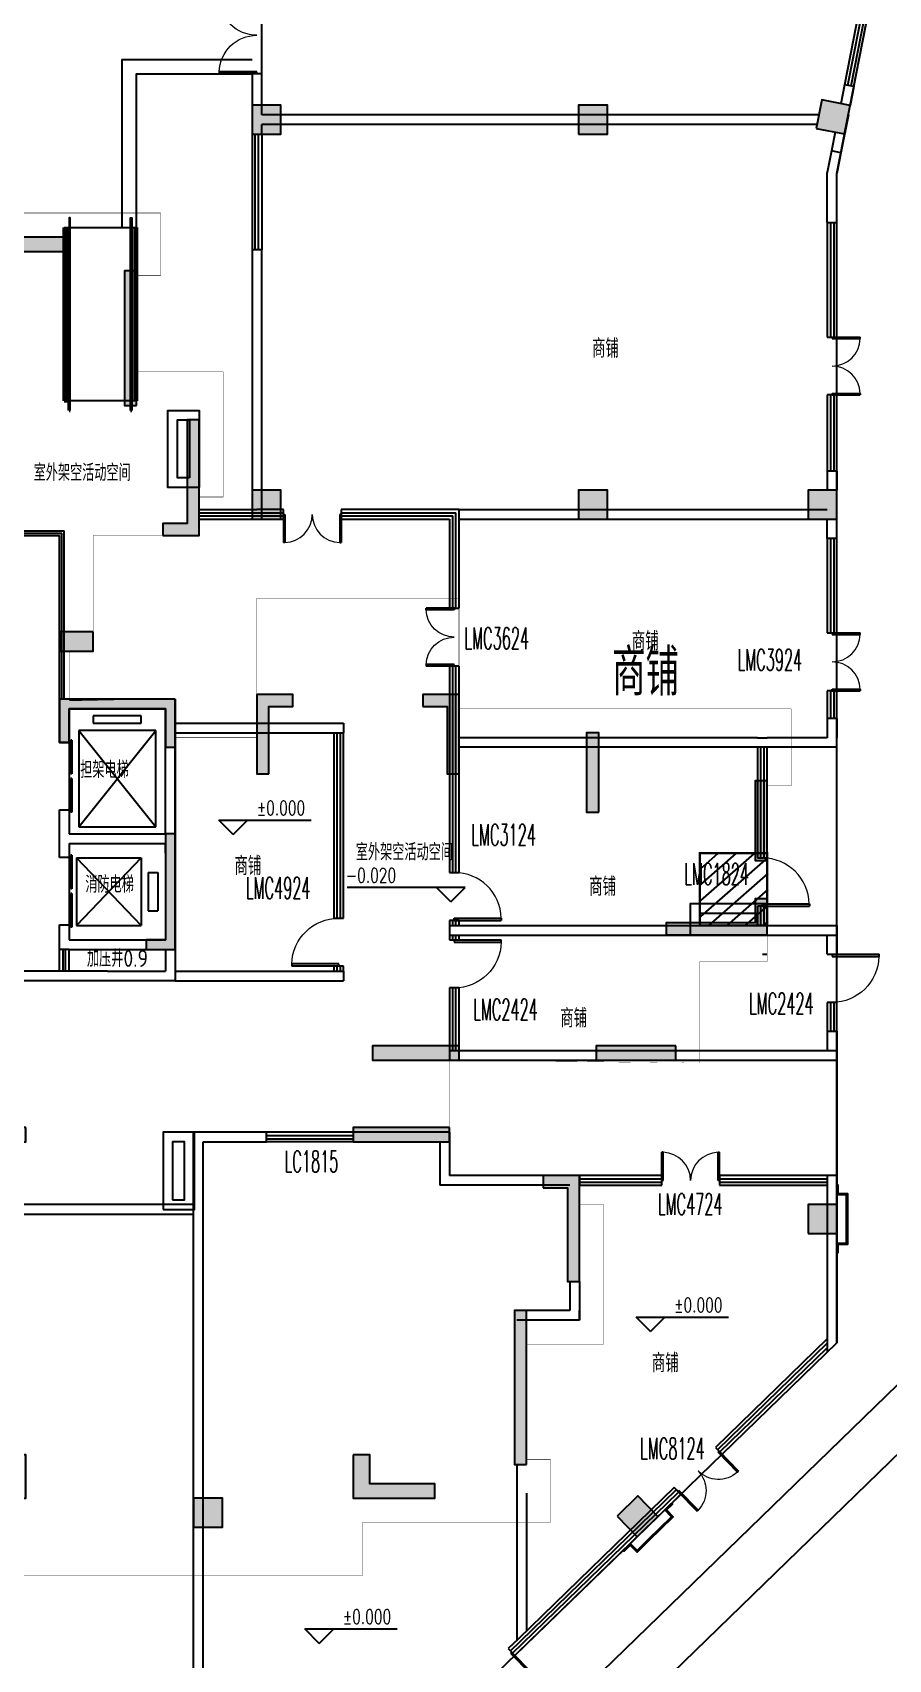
# Model space of a CAD drawing. Header units: millimetres. Extents: x 36720183 to 38160956, y 58934012 to 60388477.
# Drawn here: x 37650622 to 37668401, y 59281816 to 59315618 of the extents above; entities that cross this region are included whole.
import ezdxf

# ---------------------------------------------------------------- set-up
doc = ezdxf.new("R2010")
doc.units = ezdxf.units.MM
doc.header["$LTSCALE"] = 1000
doc.header["$MEASUREMENT"] = 0
doc.linetypes.add('DASH', pattern=[0.35, 0.25, -0.1])
doc.linetypes.add('X-A7-L1-PLAN$0$DOTE', pattern=[2.4200000000000004, 2, -0.2, 0.02, -0.2])
for name, color, linetype in [('@YL', 2, 'Continuous'), ('@铺装', 2, 'Continuous'), ('C_Wall', 6, 'Continuous'), ('COLUMN', 9, 'Continuous'), ('CURTWALL', 4, 'Continuous'), ('DIM_ELEV', 3, 'Continuous'), ('DIM_LEAD', 3, 'Continuous'), ('EVTR', 2, 'Continuous'), ('PUB_HATCH', 8, 'Continuous'), ('PUB_TEXT', 7, 'Continuous'), ('TEXT', 1, 'Continuous'), ('WALL', 4, 'Continuous'), ('WINDOW', 2, 'Continuous'), ('WINDOW_TEXT', 3, 'Continuous'), ('X-A7-L1-PLAN$0$240_STAIR_R', 1, 'Continuous'), ('X-A7-L1-PLAN$0$dote', 1, 'X-A7-L1-PLAN$0$DOTE'), ('沉板', 2, 'Continuous'), ('首层轮廓', 6, 'Continuous')]:
    doc.layers.add(name, color=color, linetype=linetype)
doc.layers.add('X-A7-L1-PLAN$0$230_Floors', color=1, linetype='Continuous', lineweight=50)
doc.layers.add('水管井及降板', color=3, linetype='Continuous', plot=False)
doc.styles.add('_TCH_DIM', font='SIMPLEX', dxfattribs={"bigfont": 'GBCBIG'})
doc.styles.add('_TCH_WINDOW', font='SIMPLEX.shx', dxfattribs={"width": 0.7, "height": 3.5, "bigfont": 'GBCBIG.shx'})
doc.styles.get("Standard").update_dxf_attribs({"font": 'gbenor.shx', "bigfont": 'gbcbig.shx'})

# ---------------------------------------------------------------- blocks, each defined once
blk = doc.blocks.new('_FZH')
blk.add_lwpolyline([(-0.499999999992724, -0.4999999999854481), (0.499999999992724, -0.4999999999854481), (0.499999999992724, 0.5000000000145519), (-0.499999999992724, 0.5000000000145519)], close=True)
at = {"layer": 'PUB_HATCH'}
blk.add_solid([(-0.499999999992724, -0.4999999999854481), (0.499999999992724, -0.4999999999854481), (-0.499999999992724, 0.5000000000145519), (0.499999999992724, 0.5000000000145519)], dxfattribs=at)
blk = doc.blocks.new('$DorLib2D$00000002')
for p, q in [((-0.5, -5.684341886080802e-17), (-0.5000000000000007, 0.4875)), ((-0.4750000000000007, 0.4875), (-0.5000000000000007, 0.4875)), ((-0.475, -2.842170943040401e-17), (-0.4750000000000007, 0.4875)), ((0.475, -2.842170943040401e-17), (0.4750000000000007, 0.4875)), ((0.4750000000000007, 0.4875), (0.5000000000000007, 0.4875)), ((0.5, -5.684341886080802e-17), (0.5000000000000007, 0.4875)), ((-0.5, -5.684341886080802e-17), (-0.475, -2.842170943040401e-17)), ((0.5, -5.684341886080802e-17), (0.475, -2.842170943040401e-17))]:
    blk.add_line(p, q)
at = {"lineweight": 13}
for centre, start, end in [((-0.4875, -4.263256414560601e-17), 0, 88.53071641864632), ((0.4875, -4.263256414560601e-17), 91.4692835813537, 180)]:
    blk.add_arc(centre, 0.4875, start, end, dxfattribs=at)
blk = doc.blocks.new('$DorLib2D$00000001')
for p, q in [((0.45, 0.9750000000000001), (0.5000000000000002, 0.9750000000000001)), ((0.45, 0), (0.45, 0.9750000000000001)), ((0.5, 0), (0.5, 0.9750000000000001)), ((0.5, 0), (0.45, 0))]:
    blk.add_line(p, q)
at = {"lineweight": 13}
blk.add_arc((0.475, 0), 0.975, 91.4692835813538, 180, dxfattribs=at)
blk = doc.blocks.new('$TCHSYS$WIN2D')
for p, q in [((-0.5, 0.5), (0.5, 0.5)), ((0.5, 0.1666666666666666), (-0.5, 0.1666666666666666)), ((0.5, -0.1666666666666667), (-0.5, -0.1666666666666667)), ((-0.4999999999999999, -0.5), (0.5, -0.5))]:
    blk.add_line(p, q)
blk = doc.blocks.new('$DORLIB2D$00000127')
at = {"color": 0, "linetype": 'Continuous'}
for p, q in [((-0.03333333333284827, 0.79489831543669), (-0.5333333333328483, 0.79489831543669)), ((-0.5333333333328483, 0.79489831543669), (-0.5333333333328483, 0.6904056441872441)), ((-0.03333333333284827, 0.79489831543669), (-0.03333333333284827, 0.6904056441872441)), ((0.03333333333284827, 0.79489831543669), (0.03333333333284827, 0.6904056441872441)), ((0.5333333333328483, 0.79489831543669), (0.03333333333284827, 0.79489831543669)), ((0.5333333333328483, 0.79489831543669), (0.5333333333328483, 0.6904056441872441)), ((-0.03333333333284827, 0.6904056441872441), (-0.5333333333328483, 0.6904056441872441)), ((0.5, 0.4999999999999787), (-0.5, 0.4999999999999787)), ((0.5333333333328483, 0.6904056441872441), (0.03333333333284827, 0.6904056441872441))]:
    blk.add_line(p, q, dxfattribs=at)
blk = doc.blocks.new('A$C0C3F4AE4')
at = {"layer": 'C_Wall'}
for points in [[(-9899.99961723201, 9800), (-11599.99961648695, 9800), (-11599.99961648695, 9500), (-9899.99961723201, 9500)], [(-1999.99961797148, 9800.000000280095), (-3699.99966584146, 9800.000000251923), (-3699.99966584146, 9500.000000251923), (-1999.99961797148, 9500.000000280095)], [(-12750.04267729819, 6299.824524116702), (-12750.04267729819, 9100.000000190921), (-13000.04267729819, 9100.000000190921), (-13000.04267729819, 6299.824524116702)], [(-599.9996181577444, 6300.000000280095), (-599.9996181577444, 9100.175476354314), (-849.9996181577444, 9100.175476354314), (-849.9996181577444, 6300.000000280095)], [(-6649.99942779541, 3599.995026633609), (-6649.99942779541, 6599.995026633609), (-6949.99942779541, 6599.995026633609), (-6949.99942779541, 3599.995026633609)], [(-14299.94314944372, 5999.999999955297), (-14299.94314944372, 3599.824523881078), (-13549.94314944372, 3599.824523881078), (-13549.94314944372, 3849.824523881078), (-14049.94314944372, 3849.824523881078), (-14049.94314944372, 5999.999999955297)], [(-49.99961834400892, 3600.000000324799), (700.0003816559911, 3600.000000324799), (700.0003816559911, 6000.175476399017), (450.0003816559911, 6000.175476399017), (450.0003816559911, 3850.000000324799), (-49.99961834400892, 3850.000000324799)], [(-1499.999618995469, 1600.000000231666), (-2199.999618530273, 1600.000000231666), (-2199.999618530273, 1200.000000138534), (-1499.999618995469, 1200.000000138534)], [(-15950.09155273438, 1299.995122110005), (-17600.09155273438, 1299.995122110005), (-17600.09155273438, 1049.995122110005), (-15950.09155273438, 1049.995122110005)], [(-13749.95727539062, 1049.985585366841), (-13099.95727539062, 1049.985585366841), (-13099.95727539062, -350.0144146331586), (-12849.95727539062, -350.0144146331586), (-12849.95727539062, 1299.985585366841), (-13749.95727539062, 1299.985585366841)], [(200, 200), (-2000, 200), (-2200, 200), (-2200, 0), (-2200, -699.9998092651367), (-2000, -699.9998092651367), (-2000, 0), (0, 0), (-0.04081707447767258, -800.0099465602543), (199.9591829255223, -800.0099465602543)], [(2149.996948242188, -1349.915137136821), (2149.996948242188, 50.08467212831602), (2649.996948242188, 50.08467212831602), (2649.996948242188, 300.084672128316), (1899.996948242188, 300.084672128316), (1899.996948242188, -1349.915137136821)], [(5350, 50.08467212831602), (5850, 50.08467212831602), (5850, -1349.915137136821), (6100, -1349.915137136821), (6100, 300.084672128316), (5350, 300.084672128316)], [(-6999.999809078872, -599.9998092651367), (-4399.999618344009, -599.9998092651367), (-4399.999618344009, -999.9998092651367), (-4199.999618344009, -999.9998092651367), (-4199.999618344009, -299.9998092651367), (-6999.999809078872, -299.9998092651367)], [(9000.085830071475, -2149.995009218575), (9000.085830071475, -499.9950092185754), (8750.085830071475, -499.9950092185754), (8750.085830071475, -2149.995009218575)], [(-9550.0000137249, -900.0004402026534), (-9550.000014004298, -1650.000538178021), (-7850.000016705133, -1650.000919181854), (-7850.000016705133, -1400.000919181854), (-9300.000014004298, -1400.000538178021), (-9300.0000137249, -900.0004402026534)], [(-19250.08544921875, -2949.919190252665), (-19250.08544921875, -1549.919237936381), (-18750.08544921875, -1549.919237936381), (-18750.08544921875, -1299.919237936381), (-19500.08544921875, -1299.919237936381), (-19500.08544921875, -2949.919190252665)], [(12500.0862121582, -3149.994910749141), (12500.0862121582, -1499.995196851436), (12250.0862121582, -1499.995196851436), (12250.0862121582, -3149.994910749141)], [(-400, -4999.999713897705), (200, -4999.999713897705), (200, -2599.999809265137), (0, -2599.999809265137), (0, -4799.999713897705), (-400, -4799.999713897705)], [(-19249.98843565327, -5400.004872208694), (-19249.98843565327, -3750.005015259841), (-19499.98843565327, -3750.005015259841), (-19499.98843565327, -5400.004872208694)], [(10400.08544921875, -4700.09004100645), (12500.08544921875, -4700.09004100645), (12500.08544921875, -3950.09004100645), (12250.08544921875, -3950.09004100645), (12250.08544921875, -4450.09004100645), (10400.08544921875, -4450.09004100645)], [(-15750.09155273438, -5800.00487514073), (-15750.09155273438, -4150.004970508162), (-16000.09155273438, -4150.004970508162), (-16000.09155273438, -5800.00487514073)], [(-13100.09155273438, -4550.000047737733), (-13100.09155273438, -6199.999618528644), (-12350.09155273438, -6199.999618528644), (-12350.09155273438, -5949.999618528644), (-12850.09155273438, -5949.999618528644), (-12850.09155273438, -4549.998426491395)], [(-9749.99961778475, -6200.000190733001), (-8999.99961778475, -6200.000190733001), (-8999.99961778475, -4550.000190733001), (-9249.99961778475, -4550.000190733001), (-9249.99961778475, -5950.000190733001), (-9749.99961778475, -5950.000190733001)], [(-6999.999807961285, -5199.999994691927), (-6999.999808520079, -6200.000190642895), (-5349.999811220914, -6200.000571646728), (-5349.999811220914, -6000.000571646728), (-6799.999808520079, -6000.000190642895), (-6799.999807961285, -5199.999994691927)], [(-3300, -7000.004496420268), (-4900, -7000.004496420268), (-4900, -7300.004496420268), (-3300, -7300.004496420268)], [(6100.08544921875, -7000.004496420268), (4299.996948242188, -7000.004496420268), (4299.996948242188, -7300.004496420268), (6100.08544921875, -7300.004496420268)], [(10600.08544921875, -7000.004496420268), (8950.08544921875, -7000.004496420268), (8950.08544921875, -7300.004496420268), (10600.08544921875, -7300.004496420268)], [(-2900, -8700.004496420268), (-4900, -8700.004496420268), (-4900, -9000.004496420268), (-2900, -9000.004496420268)], [(5899.996948242188, -8700.004496420268), (3899.996948242188, -8700.004496420268), (3899.996948242188, -9000.004496420268), (5899.996948242188, -9000.004496420268)], [(-7350, -11900.18111690367), (-7350, -9950.004114950541), (-6850, -9950.004114950541), (-6850, -9700.004114950541), (-7600, -9700.004114950541), (-7600, -11900.18111690367)], [(7849.996948242188, -9950.004114950541), (8349.996948242188, -9950.004114950541), (8349.996948242188, -11900.18111690367), (8599.996948242188, -11900.18111690367), (8599.996948242188, -9700.004114950541), (7849.996948242188, -9700.004114950541)], [(-6250, -15700.00411495054), (-6250, -12500.00411495054), (-6500, -12500.00411495054), (-6500, -15700.00411495054)], [(7500, -15700.00411495054), (7499.996948242188, -12500.00411495054), (7249.996948242188, -12500.00411495054), (7250, -15700.00411495054)], [(-3200, -15500.00411495054), (-3200, -16100.00487788999), (-4600.000011175871, -16100.00487788999), (-4600.000011175871, -16400.00487788999), (-2900, -16400.00487788999), (-2900, -15500.00411495054)], [(3899.996948242188, -15500.00411495054), (3899.996948242188, -16400.00487788999), (5599.9999884516, -16400.00487788999), (5599.9999884516, -16100.00487788999), (4249.996948242188, -16100.00487788999), (4249.996948242188, -15500.00411495054)]]:
    blk.add_hatch(color=256, dxfattribs=at).paths.add_polyline_path(points)
for points in [[(-9899.99961723201, 9800), (-11599.99961648695, 9800), (-11599.99961648695, 9500), (-9899.99961723201, 9500)], [(-1999.99961797148, 9800.000000280095), (-3699.99966584146, 9800.000000251923), (-3699.99966584146, 9500.000000251923), (-1999.99961797148, 9500.000000280095)], [(-12750.04267729819, 6299.824524116702), (-12750.04267729819, 9100.000000190921), (-13000.04267729819, 9100.000000190921), (-13000.04267729819, 6299.824524116702)], [(-599.9996181577444, 6300.000000280095), (-599.9996181577444, 9100.175476354314), (-849.9996181577444, 9100.175476354314), (-849.9996181577444, 6300.000000280095)], [(-6649.99942779541, 3599.995026633609), (-6649.99942779541, 6599.995026633609), (-6949.99942779541, 6599.995026633609), (-6949.99942779541, 3599.995026633609)], [(-14299.94314944372, 5999.999999955297), (-14299.94314944372, 3599.824523881078), (-13549.94314944372, 3599.824523881078), (-13549.94314944372, 3849.824523881078), (-14049.94314944372, 3849.824523881078), (-14049.94314944372, 5999.999999955297)], [(-49.99961834400892, 3600.000000324799), (700.0003816559911, 3600.000000324799), (700.0003816559911, 6000.175476399017), (450.0003816559911, 6000.175476399017), (450.0003816559911, 3850.000000324799), (-49.99961834400892, 3850.000000324799)], [(-1499.999618995469, 1600.000000231666), (-2199.999618530273, 1600.000000231666), (-2199.999618530273, 1200.000000138534), (-1499.999618995469, 1200.000000138534)], [(-15950.09155273438, 1299.995122110005), (-17600.09155273438, 1299.995122110005), (-17600.09155273438, 1049.995122110005), (-15950.09155273438, 1049.995122110005)], [(-13749.95727539062, 1049.985585366841), (-13099.95727539062, 1049.985585366841), (-13099.95727539062, -350.0144146331586), (-12849.95727539062, -350.0144146331586), (-12849.95727539062, 1299.985585366841), (-13749.95727539062, 1299.985585366841)], [(200, 200), (-2000, 200), (-2000, 200), (-2200, 200), (-2200, 0), (-2200, -699.9998092651367), (-2000, -699.9998092651367), (-2000, 0), (0, 0), (-0.04081707447767258, -800.0099465602543), (199.9591829255223, -800.0099465602543)], [(2149.996948242188, -1349.915137136821), (2149.996948242188, 50.08467212831602), (2649.996948242188, 50.08467212831602), (2649.996948242188, 300.084672128316), (1899.996948242188, 300.084672128316), (1899.996948242188, -1349.915137136821)], [(5350, 50.08467212831602), (5850, 50.08467212831602), (5850, -1349.915137136821), (6100, -1349.915137136821), (6100, 300.084672128316), (5350, 300.084672128316)], [(-6999.999809078872, -599.9998092651367), (-4399.999618344009, -599.9998092651367), (-4399.999618344009, -999.9998092651367), (-4199.999618344009, -999.9998092651367), (-4199.999618344009, -299.9998092651367), (-6999.999809078872, -299.9998092651367)], [(9000.085830071475, -2149.995009218575), (9000.085830071475, -499.9950092185754), (8750.085830071475, -499.9950092185754), (8750.085830071475, -2149.995009218575)], [(-9550.0000137249, -900.0004402026534), (-9550.000014004298, -1650.000538178021), (-7850.000016705133, -1650.000919181854), (-7850.000016705133, -1400.000919181854), (-9300.000014004298, -1400.000538178021), (-9300.0000137249, -900.0004402026534)], [(-19250.08544921875, -2949.919190252665), (-19250.08544921875, -1549.919237936381), (-18750.08544921875, -1549.919237936381), (-18750.08544921875, -1299.919237936381), (-19500.08544921875, -1299.919237936381), (-19500.08544921875, -2949.919190252665)], [(12500.0862121582, -3149.994910749141), (12500.0862121582, -1499.995196851436), (12250.0862121582, -1499.995196851436), (12250.0862121582, -3149.994910749141)], [(-400, -4999.999713897705), (200, -4999.999713897705), (200, -2599.999809265137), (0, -2599.999809265137), (0, -4799.999713897705), (-400, -4799.999713897705)], [(-19249.98843565327, -5400.004872208694), (-19249.98843565327, -3750.005015259841), (-19499.98843565327, -3750.005015259841), (-19499.98843565327, -5400.004872208694)], [(10400.08544921875, -4700.09004100645), (12500.08544921875, -4700.09004100645), (12500.08544921875, -3950.09004100645), (12250.08544921875, -3950.09004100645), (12250.08544921875, -4450.09004100645), (10400.08544921875, -4450.09004100645)], [(-15750.09155273438, -5800.00487514073), (-15750.09155273438, -4150.004970508162), (-16000.09155273438, -4150.004970508162), (-16000.09155273438, -5800.00487514073)], [(-13100.09155273438, -4550.000047737733), (-13100.09155273438, -6199.999618528644), (-12350.09155273438, -6199.999618528644), (-12350.09155273438, -5949.999618528644), (-12850.09155273438, -5949.999618528644), (-12850.09155273438, -4549.998426491395)], [(-9749.99961778475, -6200.000190733001), (-8999.99961778475, -6200.000190733001), (-8999.99961778475, -4550.000190733001), (-9249.99961778475, -4550.000190733001), (-9249.99961778475, -5950.000190733001), (-9749.99961778475, -5950.000190733001)], [(-6999.999807961285, -5199.999994691927), (-6999.999808520079, -6200.000190642895), (-5349.999811220914, -6200.000571646728), (-5349.999811220914, -6000.000571646728), (-6799.999808520079, -6000.000190642895), (-6799.999807961285, -5199.999994691927)], [(-3300, -7000.004496420268), (-4900, -7000.004496420268), (-4900, -7300.004496420268), (-3300, -7300.004496420268)], [(6100.08544921875, -7000.004496420268), (4299.996948242188, -7000.004496420268), (4299.996948242188, -7300.004496420268), (6100.08544921875, -7300.004496420268)], [(10600.08544921875, -7000.004496420268), (8950.08544921875, -7000.004496420268), (8950.08544921875, -7300.004496420268), (10600.08544921875, -7300.004496420268)], [(-2900, -8700.004496420268), (-4900, -8700.004496420268), (-4900, -9000.004496420268), (-2900, -9000.004496420268)], [(5899.996948242188, -8700.004496420268), (3899.996948242188, -8700.004496420268), (3899.996948242188, -9000.004496420268), (5899.996948242188, -9000.004496420268)], [(-7350, -11900.18111690367), (-7350, -9950.004114950541), (-6850, -9950.004114950541), (-6850, -9700.004114950541), (-7600, -9700.004114950541), (-7600, -11900.18111690367)], [(7849.996948242188, -9950.004114950541), (8349.996948242188, -9950.004114950541), (8349.996948242188, -11900.18111690367), (8599.996948242188, -11900.18111690367), (8599.996948242188, -9700.004114950541), (7849.996948242188, -9700.004114950541)], [(-6250, -15700.00411495054), (-6250, -12500.00411495054), (-6500, -12500.00411495054), (-6500, -15700.00411495054)], [(7500, -15700.00411495054), (7499.996948242188, -12500.00411495054), (7249.996948242188, -12500.00411495054), (7250, -15700.00411495054)], [(-3200, -15500.00411495054), (-3200, -16100.00487788999), (-4600.000011175871, -16100.00487788999), (-4600.000011175871, -16400.00487788999), (-2900, -16400.00487788999), (-2900, -15500.00411495054)], [(3899.996948242188, -15500.00411495054), (3899.996948242188, -16400.00487788999), (5599.9999884516, -16400.00487788999), (5599.9999884516, -16100.00487788999), (4249.996948242188, -16100.00487788999), (4249.996948242188, -15500.00411495054)]]:
    blk.add_lwpolyline(points, close=True, dxfattribs=at)
blk = doc.blocks.new('D3D4scpm')
at = {"layer": '沉板'}
h = blk.add_hatch(dxfattribs=at)
h.set_pattern_fill('ANSI31', color=6, scale=2000, angle=93.89154220599812, style=0)
h.set_pattern_definition([(221.1084577940019, (62150355.52256808, 33202679.55992083), (-164.3716192277404, 188.3665861888746), [])])
h.paths.add_polyline_path([(225951.129712984, -169224.0781455934), (227351.1297129914, -169224.0778694749), (227351.1300088391, -170724.0778694674), (225951.1300088391, -170724.0781455934)])
at = {"layer": '@铺装', "color": 6, "ltscale": 0.2}
for points in [[(228776.4249721691, -176814.528709434), (228776.4249963537, -177314.528709434), (228976.4249963537, -177314.528709434), (228976.4249963537, -176964.528709434), (228976.4249963537, -176964.528709434), (228976.4249963537, -176664.528709434), (228976.424972415, -176664.5287096202), (228976.4249721766, -176314.5287096202), (228776.4249721766, -176314.5287096202), (228776.4249479845, -176814.528709434)], [(228776.4249963537, -177514.528709434), (228801.4249963537, -177514.528709434), (228801.4249963537, -177339.528709434), (229001.4249963537, -177339.528709434), (229001.4249963537, -176989.528709434), (229001.4249963537, -176989.528709434), (229001.4249963537, -176639.5287094191), (229001.4249724001, -176639.5287096053), (229001.4249722809, -176289.528709434), (228801.4249963537, -176289.528709434), (228801.4249963537, -176114.5287096202), (228776.4249963537, -176114.5287096202)], [(224342.1804613993, -183695.1877817884), (224359.5966737121, -183713.1230974719), (224485.1438834742, -183591.209611252), (224624.473582007, -183734.6921366975), (224875.5680015311, -183490.865164265), (224875.5680015311, -183490.865164265), (225126.6624210626, -183247.0381918252), (225126.6624042466, -183247.0381747708), (225377.756823808, -183003.2112021372), (225238.4271420464, -182859.7286939621), (225363.9743516743, -182737.8152078763), (225346.558139354, -182719.8798922002)], [(224844.3692835942, -183207.5338195786), (224485.6629868373, -183555.8580832556), (224624.9926853701, -183699.3406087011), (224876.0871048942, -183455.5136362687), (224876.0871048942, -183455.5136362687), (225091.3108930588, -183246.5190884694), (225091.3108762428, -183246.51907143), (225342.405295603, -183002.6920988262), (225203.0755970702, -182859.2095733806), (224844.3692667484, -183207.5338022262)]]:
    blk.add_lwpolyline(points, dxfattribs=at)
at = {"layer": 'CURTWALL', "color": 6}
for p, q in [((229340.7340130806, -151168.4280638546), (228933.1162049249, -153250.3107576743)), ((229406.1584201008, -151181.237681374), (228998.5406312123, -153263.1203945056)), ((229471.5829125866, -151194.047330901), (229063.9651008323, -153275.9300398305)), ((229129.3895336837, -153288.7396781296), (229537.0073429197, -151206.8569835275)), ((229129.3895335495, -153288.7396779209), (228933.1162049249, -153250.3107576743)), ((228576.4249590039, -156112.9718746617), (228576.424956888, -158493.9610204771)), ((228643.0916256681, -156112.971874617), (228643.0916162804, -158493.9606414437)), ((228709.7582923397, -156112.9718745947), (228709.7583162487, -158493.9606413916)), ((228776.4249350876, -158493.9610203505), (228776.4249590039, -156112.9718745947)), ((228576.424956888, -158493.9610204771), (228776.4249350876, -158493.9610203505)), ((228776.4249358624, -159693.9613328576), (228576.4249576628, -159693.9613329843)), ((228576.4249576628, -159693.9613329843), (228576.4249609485, -161275.6962968111)), ((228643.0916170701, -159693.9620222449), (228643.0916248038, -161275.696296677)), ((228709.758317031, -159693.9620221928), (228709.758304365, -161275.6962965354)), ((228776.424952507, -161275.6962963939), (228776.4249358624, -159693.9613328576)), ((228776.4249630272, -162275.6962963715), (228776.4249546081, -161475.6978466734)), ((215528.0515669882, -162075.6963047683), (216727.9605465829, -162075.6963201612)), ((215528.0515669882, -162142.3629714325), (216727.9605457261, -162142.3629868254)), ((215528.0515669882, -162209.0296381041), (216727.9605448768, -162209.029653497)), ((217278.8889450952, -162075.6963015273), (216727.9605451524, -162075.6963201612)), ((216727.9605452493, -162142.3629868254), (217278.8893244043, -162142.3629833236)), ((216727.9605453536, -162209.029653497), (217278.8893245086, -162209.0296230391)), ((217278.8889453933, -162275.6963406429), (217278.8889450952, -162075.6963015273)), ((220929.232952632, -162075.6962742507), (218478.8892575875, -162075.6962884068)), ((218478.8892575875, -162075.6962884068), (218478.8892578855, -162275.6963461563)), ((218478.8893524632, -162142.3629939035), (220862.5663312897, -162142.363023296)), ((218478.8893525675, -162209.0296041667), (220795.8996567503, -162209.0295894817)), ((220795.8996808976, -164126.0398207083), (220795.8996446878, -162209.0295894891)), ((220862.5662879348, -164126.0398207009), (220862.5663518757, -162142.363023296)), ((220929.2329243869, -164126.0405766517), (220929.2329654172, -162075.6962742433)), ((215528.0515669882, -162275.6963047683), (216727.9605440199, -162275.6963201612)), ((216727.9605454504, -162275.6963201612), (217278.8889453933, -162275.6963406429)), ((218478.8892578855, -162275.6963461563), (220729.2329822183, -162275.6963385344)), ((220729.2329597622, -162275.6963385418), (220729.2330248132, -164126.0405766517)), ((228776.4249886274, -162475.6978464872), (228776.424988322, -162275.6963070184)), ((228576.4249457344, -162675.6962964386), (228576.4249471501, -164639.1553954855)), ((228643.0916236639, -162675.6962964162), (228643.0915957913, -164639.1557777822)), ((228709.7582989484, -162675.6962963939), (228709.7582634538, -164639.1557777449)), ((228776.4249919131, -164639.1553953514), (228776.4249889255, -162675.6978464872)), ((220729.2330248132, -164126.0405766517), (220929.2329243869, -164126.0405766517)), ((228576.4249471501, -164639.1553954855), (228776.4249919131, -164639.1553953514)), ((220929.2329321057, -165326.040264152), (220729.2330251411, -165326.040264152)), ((220729.2330251411, -165326.040264152), (220729.23298347, -167514.6140370145)), ((220795.8996501341, -167514.6140370145), (220795.8996791989, -165326.0406883731)), ((220862.5663168058, -167514.6140370145), (220862.5662842691, -165326.0406883731)), ((220929.23298347, -167514.6140370145), (220929.2329321057, -165326.040264152)), ((228776.4249926955, -165839.1550828516), (228576.4249479324, -165839.1550829858)), ((228576.4249479324, -165839.1550829858), (228576.4249482676, -166414.7031639069)), ((228643.0915965736, -165839.1555092037), (228643.091606304, -166414.7031639069)), ((228709.7582642436, -165839.155509159), (228709.7582764179, -166414.7031639069)), ((228776.4249851182, -166414.7031639069), (228776.4249926955, -165839.1550828516)), ((218329.2329874039, -166714.443306163), (218329.2329894304, -170564.4435507208)), ((218395.8995746225, -170564.4435510784), (218395.8996154666, -166714.4433059692)), ((218462.566325292, -170564.4435514584), (218462.5663328171, -166714.443305783)), ((218529.2330151275, -170564.4435518309), (218529.2330055311, -166714.4433055967)), ((220729.23298347, -166914.7032457516), (220729.2329245582, -169614.7032721415)), ((220795.8996453956, -169614.7025261894), (220795.8996501341, -166914.7032461241)), ((220862.56629318, -169614.702526547), (220862.5663168058, -166914.7032464966)), ((220929.2329635695, -169614.7032732442), (220929.23298347, -166914.7032468691)), ((227129.3183397502, -167014.7032586038), (227129.3183172047, -169314.6175984517)), ((227195.9850146845, -169314.6182208955), (227195.9850064218, -167014.7032586038)), ((227262.65165288, -169314.6182208881), (227262.651673086, -167014.7032586038)), ((227329.3182965368, -169314.6175984517), (227329.3183397502, -167014.7032586038)), ((227129.3183172047, -169314.6175984517), (227329.3182965368, -169314.6175984517)), ((220729.2329245582, -169614.7032721415), (220929.2329635695, -169614.7032732442)), ((227329.3182965368, -170314.6175984517), (227129.3183172047, -170314.6175984517)), ((227129.3183172047, -170314.6175984517), (227129.3183397502, -170714.703257814)), ((227195.9850064218, -170714.7032578066), (227195.9850146845, -170314.6183242351)), ((227262.651673086, -170714.7032577917), (227262.65165288, -170314.6183242351)), ((227329.3183397576, -170714.7032437399), (227329.3182965368, -170314.6175984517)), ((218329.2329896688, -170564.4435507208), (218529.2330162451, -170564.4435518384)), ((220929.2329565585, -170614.702960752), (220729.2329177782, -170614.7029596269)), ((220729.2329177782, -170614.7029596269), (220729.2329577059, -170714.7032587901)), ((220795.8996240795, -170714.7032587826), (220795.899638541, -170614.7030618414)), ((220862.5662904531, -170714.7032587677), (220862.5662862435, -170614.703062214)), ((220929.2329568341, -170714.7032587603), (220929.2329565585, -170614.702960752)), ((220729.232931152, -170914.7032469735), (220729.2329476327, -171014.7035268843)), ((220729.2329476327, -171014.7035268843), (220929.2329584509, -171014.7035260275)), ((220795.8996568769, -171014.7033518627), (220795.8996171355, -170914.703246966)), ((220862.5662619472, -171014.7033515796), (220862.5663031191, -170914.7032469586)), ((220929.2329584509, -171014.7035260275), (220929.232892938, -170914.7032469437)), ((218529.2330106795, -171564.4435518309), (218329.2329841033, -171564.4435507208)), ((218329.2329841033, -171564.4435507208), (218329.2329573259, -171664.4435584173)), ((218395.8995853961, -171664.44355838), (218395.8995642811, -171564.4433866963)), ((218462.5663027465, -171664.4435583502), (218462.5663188398, -171564.4433870614)), ((218529.2329754531, -171664.4435583279), (218529.2330106795, -171564.4435518309)), ((220729.232951887, -172014.7032143846), (220729.2329413742, -173314.5325054675)), ((220929.2329627052, -172014.7032135278), (220729.232951887, -172014.7032143846)), ((220795.8996273577, -173314.5325054675), (220795.8996611387, -172014.7032977715)), ((220862.5663133413, -173314.5325054675), (220862.5662662089, -172014.7032974884)), ((220929.2329031602, -173314.5325054675), (220929.2329627052, -172014.7032135278)), ((228576.4249335974, -172314.1329917833), (228576.424911283, -172914.532505542)), ((228776.424982816, -172314.1329914257), (228576.4249538556, -172314.1329917833)), ((228643.0916063711, -172314.1329916567), (228643.0916495547, -172914.532505542)), ((228709.7581941411, -172314.1329915449), (228709.7582384199, -172914.532505542)), ((228776.4249563515, -172914.532505542), (228776.4249603823, -172314.1329914182)), ((225138.7691247761, -175914.5290985033), (223428.0485152304, -175914.5291157514)), ((223429.3658936173, -175914.5291013122), (223429.3658936471, -176114.5291013122)), ((223429.3658936247, -175981.1957679763), (225138.7697046772, -175981.1957980096)), ((223429.3658936396, -176047.862434648), (225138.7697046846, -176047.8624474034)), ((225138.7691247985, -176114.5290817693), (225138.7691247687, -175914.5290973336)), ((228776.4249506965, -175914.5290617794), (226338.7691247687, -175914.5290863886)), ((226338.7691247687, -175914.5290898457), (226338.7691247985, -176114.5290825665)), ((226338.7695213184, -175981.1957978234), (228577.7211341709, -175981.1957584321)), ((226338.7695213258, -176047.8624409065), (228577.6999941543, -176047.86240042)), ((223429.3658936471, -176114.5291013122), (225138.7691247985, -176114.5290817693)), ((226338.7691247985, -176114.5290825665), (228577.6788541153, -176114.5291106999)), ((228576.6673197523, -179304.4798378497), (226254.4739408344, -181559.4621205404)), ((226300.9170787781, -181607.2897473797), (228576.6378436387, -179397.4350040033)), ((226347.3602822199, -181655.1172185689), (228576.6083675399, -179490.390142329)), ((226393.8036420643, -181702.9446277246), (228076.424970232, -180069.0233058557)), ((226254.4739408344, -181559.4621205404), (226393.8036420643, -181702.9446277246)), ((225393.5788487568, -182395.4403741062), (222159.7055367008, -185535.7158583775)), ((222206.1487730518, -185583.543363452), (225440.0219744816, -182443.2680112943)), ((222252.5920094028, -185631.3708685338), (225486.465180248, -182491.09548489)), ((225532.9085508138, -182538.9228821322), (225393.5788487568, -182395.4403741062)), ((222299.0352457538, -185679.1983736083), (225532.9085508138, -182538.9228821322)), ((222159.7055367008, -185535.7158583775), (221948.4611786306, -185740.8461536989)), ((221948.4611786306, -185740.8461536989), (222087.7908971906, -185884.3286787197)), ((221994.9039429724, -185788.6741443276), (222206.1487730518, -185583.543363452)), ((222041.3471614197, -185836.5016309619), (222252.5920094028, -185631.3708685338)), ((222087.7908971906, -185884.3286787197), (222299.0352457538, -185679.1983736083))]:
    blk.add_line(p, q, dxfattribs=at)
at = {"layer": 'DIM_ELEV', "color": 6}
for p, q in [((216234.9541418254, -168827.5343301669), (215934.9541418254, -168527.5343301669)), ((215934.9541418254, -168527.5343301669), (217853.1036841646, -168527.5343301669)), ((216234.9541418254, -168827.5343301669), (216534.9541418254, -168527.5343301669)), ((221056.5534709841, -169927.657233268), (218606.0044818744, -169927.657233268)), ((220756.5534709841, -170227.657233268), (220456.5534709841, -169927.657233268)), ((220756.5534709841, -170227.657233268), (221056.5534709841, -169927.657233268)), ((224904.8463697508, -179154.8492330089), (224604.8463697508, -178854.8492330089)), ((224604.8463697508, -178854.8492330089), (226522.9959120899, -178854.8492330089)), ((224904.8463697508, -179154.8492330089), (225204.8463697508, -178854.8492330089)), ((218023.5020160526, -185631.6373502016), (217723.5020160526, -185331.6373502016)), ((217723.5020160526, -185331.6373502016), (219641.6515583917, -185331.6373502016)), ((218023.5020160526, -185631.6373502016), (218323.5020160526, -185331.6373502016))]:
    blk.add_line(p, q, dxfattribs=at)
at = {"layer": 'EVTR', "color": 6}
for p, q in [((213328.051566802, -166364.4435389712), (213328.051566802, -166514.4435388744)), ((214328.051566802, -166364.4435389712), (213328.051566802, -166364.4435389712)), ((213328.051566802, -166514.4435388744), (214328.051566802, -166514.4435388744)), ((214328.051566802, -166514.4435388744), (214328.051566802, -166364.4435389712)), ((213028.0515669882, -166664.443538785), (213028.0515669882, -168664.443538785)), ((214628.051567547, -166664.443538785), (213028.0515669882, -166664.443538785)), ((213028.0515669882, -166664.443538785), (214628.051567547, -168664.443538785)), ((213028.0515669882, -168664.443538785), (214628.051567547, -166664.443538785)), ((214628.051567547, -168664.443538785), (214628.051567547, -166664.443538785)), ((213028.0515669882, -168664.443538785), (214628.051567547, -168664.443538785)), ((212978.0520821959, -169314.443644397, 9375.00000021349), (214328.0520818233, -169314.4434241354, 9375.00000021349)), ((212978.0520980284, -169314.443644397, 9375.00000021349), (212978.0523271337, -170714.4436443001, 9375.00000021349)), ((212978.0520821959, -169314.443644397, 9375.00000021349), (214328.0523109287, -170714.443424046, 9375.00000021349)), ((214328.0520818233, -169314.4434241354, 9375.00000021349), (212978.0523103699, -170714.4436443001, 9375.00000021349)), ((214328.0520818233, -169314.4434241354, 9375.00000021349), (214328.0523109287, -170714.443424046, 9375.00000021349)), ((214472.7750687897, -169614.4434004351, 9375.00000021349), (214472.7751991749, -170414.4434004799, 9375.00000021349)), ((214472.7750687897, -169614.4434004351, 9375.00000021349), (214672.775068976, -169614.4433678389, 9375.00000021349)), ((214672.7750857398, -169614.4433678389, 9375.00000021349), (214672.775216125, -170414.4433678836, 9375.00000021349)), ((214472.7751991749, -170414.4434004799, 9375.00000021349), (214672.7751993611, -170414.4433678836, 9375.00000021349)), ((212978.0523103699, -170714.4436443001, 9375.00000021349), (214328.0523109287, -170714.443424046, 9375.00000021349))]:
    blk.add_line(p, q, dxfattribs=at)
at = {"layer": 'WALL', "color": 6}
for p, q in [((216627.960577406, -153021.1046391502), (216627.9605280459, -153975.6963147298)), ((216827.9605842456, -153021.1046391502), (216627.960577406, -153021.1046391502)), ((216827.9605451003, -153875.6963054091), (216827.9605842456, -153021.1046391502)), ((228933.1162049249, -153250.3107576743), (228856.2583684772, -153642.8574099094)), ((229129.3894965947, -153288.7396708652), (229052.5316871256, -153681.2863266692)), ((216627.9605280459, -153975.6963147298), (216627.9605286121, -154275.696514152)), ((228403.075298205, -153875.6963054091), (216827.9605451003, -153875.6963054091)), ((228363.9167207852, -154075.6963208169), (216827.9605164528, -154075.6963208094)), ((216827.9605410397, -154275.696514152), (216827.9605164528, -154075.6963208094)), ((229014.4675764292, -153875.6963054091), (228860.3870721757, -154662.6529487446)), ((216627.9605286121, -154275.696514152), (216827.9605410397, -154275.696514152)), ((228740.9717151076, -154231.6774057746), (228664.1138776913, -154624.2240555733)), ((228664.1138776913, -154624.2240555733), (228576.4249802604, -155072.0896743685)), ((228860.3871708587, -154662.6529680714), (228664.1138776913, -154624.2240555733)), ((228860.3870721757, -154662.6529487446), (228776.4249636829, -155091.4842235819)), ((228576.4249590039, -156112.9718746617), (228576.4249802604, -155072.0896743685)), ((228776.4249590039, -156112.9718745276), (228776.4249636829, -155091.4842235819)), ((228576.4249590039, -156112.9718746617), (228776.4249590039, -156112.9718745276)), ((216827.9605410397, -156675.696514152), (216627.960530296, -156675.696514152)), ((216627.960530296, -156675.696514152), (216627.9605338871, -162275.6963188723)), ((216827.9605182335, -162275.6963238716), (216827.9605410397, -156675.696514152)), ((228776.424952507, -161275.6962963939), (228576.4249609485, -161275.6962968111)), ((228576.4249609485, -161275.6962968111), (228576.4249609485, -161675.6962963939)), ((228776.4250067025, -161275.6978466734), (228776.4250067025, -161675.6962963939)), ((220929.2329153195, -162075.6963055655), (228576.4250460267, -162075.6962939352)), ((220929.232952632, -162275.6963189393), (228776.4247553721, -162275.6963070184)), ((228576.4249457344, -162675.6962964386), (228576.4249457344, -162275.6962963715)), ((228776.4249889255, -162675.6978464872), (228776.4247553721, -162275.6963070184)), ((228776.4249631613, -162675.6962963715), (228576.4249457344, -162675.6962964386)), ((215028.0515669882, -166014.4435388744), (212628.051567547, -166014.4435388744)), ((212628.051567547, -166914.443538785), (212628.051566802, -166014.443729654)), ((214828.051566802, -166214.4435388297), (212828.051566802, -166214.4435388297)), ((212828.051566802, -166214.4435388297), (212828.051566802, -166914.443538785)), ((214828.051566802, -168814.4435386881), (214828.051566802, -166214.4435385987)), ((214828.0515673608, -168814.4435389191), (214828.0515673608, -166214.4435388297)), ((214828.051566802, -168814.4435389191), (214828.051566802, -166214.4435388297)), ((215028.0515669882, -168914.443538554), (215028.0515669882, -166014.4435386434)), ((215028.0515669882, -166014.4435388744), (215028.0515669882, -171864.4435388297)), ((215028.1062093973, -166514.4433101863), (218529.2330066338, -166514.443336688)), ((215028.1062093973, -166514.4433101863), (215028.1062099636, -166714.4433101863)), ((218529.2330066338, -166514.443336688), (218529.2330055311, -166714.4433055967)), ((228776.4249851182, -166414.7031639069), (228576.4249482676, -166414.7031639069)), ((228576.4249482676, -166414.7031639069), (228576.4249482676, -166814.7031639069)), ((228776.4249851182, -166414.7031639069), (228776.4249851108, -166814.7031639069)), ((212828.051566802, -166914.443538785), (212628.051567547, -166914.443538785)), ((215028.1062099636, -166714.4433101863), (218529.2330055311, -166714.4433055967)), ((227129.3182820007, -166814.7032306716), (220929.2329526246, -166814.7032306939)), ((227129.3182820007, -166814.7032306716), (227129.3183400184, -166814.7032462955)), ((227129.3183400184, -166814.7032462955), (227329.3183400184, -166814.7032462955)), ((228576.4249482676, -166814.7031639069), (227329.3182819858, -166814.7031638995)), ((227329.3182819858, -166814.7031638995), (227329.3183400184, -166814.7032462955)), ((228776.4249720722, -167014.7031118795), (228776.4249719381, -166814.7031639069)), ((227229.3183400258, -167014.7032462955), (220929.232977435, -167014.7032586113)), ((228776.4249720722, -167014.7031118795), (227229.3183400258, -167014.7032462955)), ((212628.051567547, -168914.443538785), (212628.051567547, -168314.4435389191)), ((212628.051567547, -168314.4435389191), (212828.051566802, -168314.4435389191)), ((212828.051566802, -168314.4435389191), (212828.051566802, -168814.4435389191)), ((212628.051567547, -169303.661146462), (212628.051567547, -168914.443538785)), ((212828.051566802, -168814.4435389191), (214828.051566802, -168814.4435389191)), ((215028.0515669882, -169114.4435387403), (215028.0515669882, -168914.443538554)), ((212828.051566802, -169303.661146462), (212628.051567547, -169303.661146462)), ((212828.051566802, -169014.4435388744), (214828.051566802, -169014.4435388744)), ((212828.051566802, -169014.4435388744), (212828.051566802, -169303.661146462)), ((214828.051566802, -169214.4435385987), (214828.051566802, -169014.4435386434)), ((214828.051566802, -169014.4435388744), (214828.051566802, -171014.4435388744)), ((214828.051566802, -169225.1217232794), (214828.051566802, -171014.4435386434)), ((215028.0515669882, -169114.4435387403), (215028.0515669882, -171114.4435387403)), ((212628.051567547, -171123.6122942343), (212628.051567547, -170703.6611465961)), ((212628.051567547, -170703.6611465961), (212828.051566802, -170703.6611465961)), ((212828.051566802, -170703.6611465961), (212828.051566802, -171014.4435388744)), ((212828.051566802, -171014.4435388744), (213228.0495154709, -171014.4435388744)), ((213228.0495154709, -171014.4435388744), (214828.051566802, -171014.4435388744)), ((220729.2329813763, -170714.7032446936), (220829.2329617366, -170714.7032446787)), ((220729.2329813763, -170714.7032446936), (220729.2329814062, -170914.7032446936)), ((220729.2329814062, -170914.7032446936), (220829.2329617664, -170914.7032446787)), ((220829.2329617366, -170714.7032446787), (227229.3183400109, -170714.7032436952)), ((220829.2329617664, -170914.7032446787), (227229.3183400407, -170914.7032436952)), ((227229.3183399886, -170714.7032436952), (228776.4249491319, -170714.703360863)), ((227229.3183400631, -170914.7032436952), (228776.4249494821, -170914.7031351402)), ((228576.4249117523, -171314.7031491697), (228576.424883686, -170914.7031491697)), ((228776.4249491319, -170714.703360863), (228776.4249494821, -170914.7031351402)), ((228776.4249494821, -170914.7031351402), (228776.4249775484, -171314.7031351402)), ((212628.051567547, -171214.4435388297), (212628.051567547, -171114.4435389712)), ((212828.051566802, -171214.4435388297), (212628.051567547, -171214.4435388297)), ((212828.051566802, -171214.4435388297), (213628.051566802, -171214.4435388297)), ((213628.051566802, -171214.4435388297), (214828.051566802, -171214.4435388297)), ((214828.051566802, -171214.4435388297), (214828.051566802, -171664.4435388744)), ((227229.3183681294, -171314.7032436952), (227328.0550880358, -171314.7032367662)), ((228576.4249117523, -171314.7031491697), (228776.4249775484, -171314.7031351402)), ((213628.051566802, -171664.4435388744), (210628.0515673608, -171664.4435388744)), ((212828.051566802, -171664.4435388744), (212628.051567547, -171664.4435339868)), ((213628.051566802, -171664.4435388744), (214828.051566802, -171664.4435388744)), ((215028.0515670776, -171664.4435406029), (218529.2329754531, -171664.4435583279)), ((218529.2329754531, -171664.4435583279), (218529.232974343, -171864.4435966536)), ((215028.0515669882, -171864.4435388297), (210628.0515673608, -171864.4435388297)), ((215028.0515669882, -171864.4435406029), (218529.232974343, -171864.4435966536)), ((228576.424911283, -172914.532505542), (228776.4249563515, -172914.532505542)), ((228576.424911283, -172914.532505542), (228576.424911283, -173314.532505542)), ((228776.4249563515, -172914.532505542), (228776.4249536693, -173314.532505542)), ((220729.2329413742, -173314.5325054675), (228776.4249536693, -173314.532505542)), ((220729.2329413742, -173314.5325054675), (220729.2329422235, -173514.5324867293)), ((228776.4249536693, -173314.532505542), (228776.424954012, -173514.5324867964)), ((220729.2329422235, -173514.5324867293), (228776.424954012, -173514.5324867964)), ((216929.3662517443, -175014.4433634132), (215412.5018971041, -175014.4433678389)), ((215412.5293548703, -191435.6963074282), (215412.5018971041, -175014.4433678389)), ((216929.3662517369, -175214.4433510453), (216929.3662517443, -175014.4433634132)), ((220729.3662641495, -175014.4433676973), (218729.3662517369, -175014.4433634207)), ((218729.3662517369, -175014.4433634207), (218729.3662517369, -175214.4433510527)), ((220729.3662641495, -175014.4433676973), (220729.3663726673, -175914.4428478181)), ((215612.5142738372, -175214.4433417395), (216929.3662517369, -175214.4433510453)), ((215612.514269799, -191435.6963068545), (215612.5142738372, -175214.4433417395)), ((218729.3662517369, -175214.4433510527), (220529.3664250895, -175214.4433431625)), ((220529.3664250895, -175214.4433431625), (220529.366425246, -176114.4432274252)), ((220729.3661127612, -175614.4528100789), (220729.3661127761, -175714.4429444447)), ((223429.3658936173, -175914.5291013122), (220729.3663726673, -175914.4428478181)), ((228276.4250321984, -175914.5290363356), (228076.4249771982, -175914.5290363729)), ((228577.742274195, -175914.5290688425), (228576.5788914263, -179583.3453108147)), ((228776.424950704, -175914.5290363356), (228776.4249399975, -179389.2833949402)), ((223228.0487396717, -176114.4428572059), (220529.366425246, -176114.4432274252)), ((215412.5044053793, -176514.5287020952), (209629.3660916016, -176514.5287080333)), ((209629.3660915419, -176714.5287157372), (215412.5047397986, -176714.5287009925)), ((223228.0486812815, -178714.4428832158), (222128.0328220427, -178714.4427761734)), ((223428.0489597544, -178914.4429026842), (223428.0489727929, -178714.4429026842)), ((223428.0489597544, -178914.4429026842), (222128.0489246249, -178914.4429888204)), ((228776.42493999, -179389.2833949402), (228076.424970232, -180069.0233058557)), ((222129.3702788875, -181914.4435391128), (222129.370455049, -185565.1729632542)), ((222329.3703078404, -182514.4433232099), (222329.3703663871, -185370.9616378322))]:
    blk.add_line(p, q, dxfattribs=at)
at = {"layer": 'WALL', "color": 6, "ltscale": 0.5}
for p, q in [((223228.0487396717, -178114.4435391575), (223228.0486812741, -178714.4428832158)), ((223428.0487396717, -178114.4435391575), (223428.0489597544, -178914.4429026842))]:
    blk.add_line(p, q, dxfattribs=at)
at = {"layer": 'WALL', "color": 6}
blk.add_lwpolyline([(228776.4249992967, -173514.5324868038), (228776.424950704, -175914.5290363356)], dxfattribs=at)
at = {"layer": 'WINDOW', "color": 6}
for p, q in [((210815.6736033112, -162514.4435388744), (212728.0515678376, -162514.4435388744)), ((210815.6736033112, -162564.4435388744), (212678.0515678301, -162564.4435388744)), ((212678.051567547, -166014.4435388744), (212678.051567845, -162564.4435388744)), ((212728.051567547, -166014.4435388744), (212728.051567845, -162514.4435388744)), ((210815.6736033112, -162614.4435388744), (212628.0515678301, -162614.4435388744)), ((212628.051567547, -166014.4435388669), (212628.0515678376, -162614.4435388744)), ((212628.051567547, -171664.4435388744), (212628.051567547, -171214.4435388297)), ((212703.051567547, -171664.4435388744), (212703.051567547, -171214.4435388297)), ((212753.051566802, -171664.4435388744), (212753.051566802, -171214.4435388297)), ((212828.051566802, -171664.4435388744), (212828.051566802, -171214.4435388297))]:
    blk.add_line(p, q, dxfattribs=at)
at = {"layer": 'X-A7-L1-PLAN$0$230_Floors', "color": 6}
for p, q in [((212727.9406899586, -156213.8939742893), (212727.8298143744, -159814.390056856)), ((212757.5711232647, -156213.848694317), (212757.6820002422, -159814.3911213577)), ((212827.9406898171, -156213.8970532417), (212827.8236554042, -160014.3936789557)), ((214197.9406899288, -156213.8948981613), (214198.0515671447, -159814.4435389861)), ((214227.9406899586, -156213.8939742893), (214228.0515671745, -159814.4435389861)), ((212827.7559075058, -159814.3936191648), (212727.707216002, -159814.3900521994)), ((212852.7107834369, -160014.3945087641), (212827.7128696889, -160014.3936752304)), ((214128.1188085675, -160014.4370497167), (214103.1208948269, -160014.436216183))]:
    blk.add_line(p, q, dxfattribs=at)
at = {"layer": 'X-A7-L1-PLAN$0$240_STAIR_R', "color": 6}
for points in [[(212727.9406899586, -156213.8939742893), (212827.9406900555, -156213.8939742893)], [(212852.7107834369, -156213.8939742893), (214103.1208950579, -156213.8939742893)], [(214128.1188085675, -156213.8939742893), (214227.9406899586, -156213.8939742893)]]:
    blk.add_lwpolyline(points, dxfattribs=at)
at = {"layer": 'X-A7-L1-PLAN$0$dote', "color": 6, "linetype": 'ByBlock'}
blk.add_line((214103.1208948269, -159814.4435389861), (212852.7107834369, -159814.4435389861), dxfattribs=at)
for points in [[(212852.7107834369, -160014.3945087641), (212852.7107834369, -156014.6247922406), (212827.7128696889, -156014.6247922406), (212827.7128696889, -160014.3936752304)], [(214103.1208950579, -160014.436216183), (214103.1208950579, -156014.6247922406), (214128.1188085675, -156014.6247922406), (214128.1188085675, -160014.4370497167)], [(214228.12547414, -159814.4435389861), (214128.1188085675, -159814.4435389861)]]:
    blk.add_lwpolyline(points, dxfattribs=at)
at = {"layer": '水管井及降板', "color": 6, "ltscale": 0.5}
for points in [[(215528.051978983, -161614.4435120374), (214878.051978983, -161614.4435991123), (214878.0517646372, -160014.4435991123), (215528.0517646372, -160014.4435120374)], [(215328.0519521907, -161414.4435388297), (215078.0519521907, -161414.44357232), (215078.0517914295, -160214.44357232), (215328.0517914295, -160214.4435388297)], [(225728.136095956, -170914.7040349543), (227328.1386630759, -170914.7031306773), (227328.1352793574, -170264.7039219216), (225728.136095956, -170264.7039219216)], [(225928.136095956, -170714.7039219216), (227128.1376219317, -170714.7032437101), (227128.1363205016, -170464.7039219216), (225928.136095956, -170464.7039219216)], [(214780.4684451148, -176614.4432851821), (215430.4684451148, -176614.4433722571), (215430.4686594605, -175014.4433722571), (214780.4686594605, -175014.4432851821)], [(214978.0516314283, -176414.4433063641), (215228.0516314283, -176414.4433398619), (215228.0517921895, -175214.4433398619), (214978.0517921895, -175214.4433063716)]]:
    blk.add_lwpolyline(points, close=True, dxfattribs=at)
at = {"layer": '水管井及降板', "color": 6, "ltscale": 0.5, "const_width": 50}
blk.add_lwpolyline([(227328.1358949989, -169214.6186137944), (227328.136095956, -170714.618613787), (225928.136095956, -170714.6188013479), (225928.1358949989, -169214.6188013479)], close=True, dxfattribs=at)
at = {"layer": '首层轮廓', "color": 6, "linetype": 'DASH', "const_width": 10}
blk.add_lwpolyline([(211328.051566802, -155914.4437293783), (214728.0515671745, -155914.4437293783), (214728.0515671745, -157214.4437294677), (214228.0515671745, -157214.4437294677), (214228.0515669882, -159214.443729423), (216028.0515673608, -159214.443729423), (216028.0515673608, -161814.4437294677), (215528.0515669882, -161814.4437294677), (215528.0515669882, -162614.4437293336), (213328.051566802, -162614.4437295645), (213328.0406164303, -165014.4437293336), (212828.0515669882, -165014.4437293336), (212828.0515671745, -166014.443729654), (215028.0515669882, -166014.443729423), (215028.0515669882, -166814.4437293783), (216728.1374668032, -166814.4421572611), (216728.1369238198, -163914.4437291399), (220928.0515673608, -163914.4437291399), (220928.0519480854, -166214.4437321723), (227828.0515664294, -166214.4437093064), (227828.0515664294, -167814.4437090307), (227328.1373979226, -167814.4437090307), (227328.0515668392, -171464.4437090307), (225928.051566571, -171464.4437090307), (225928.0515666157, -173514.4437295198), (220728.0515671745, -173514.5326773152), (220728.0515671745, -175914.443729423), (223428.0515673608, -175914.443729423), (223428.0485152304, -176514.4437296093), (223928.0515677333, -176514.4437296093), (223928.0515677333, -179414.443729423), (222328.0491625741, -179414.4452090636), (222328.051566802, -181814.4437293336), (222828.051566802, -181814.4437293336), (222828.051566802, -183114.4437293783), (218928.0515552536, -183114.4437293783), (218928.0515552536, -184214.4437294677), (211728.0515558124, -184214.4437294677)], dxfattribs=at)
at = {"layer": 'C_Wall', "color": 6}
blk.add_blockref('A$C0C3F4AE4', (214828.051566802, -166214.4545805305), dxfattribs=at)
at = {"layer": 'COLUMN', "color": 6, "xscale": 599.9999999767169, "yscale": 599.9999999767169, "zscale": 599.9999999767169}
for p in [(216927.9605298862, -153975.6963071376), (223712.5142729655, -153975.6963071376), (216927.960545294, -161975.6963147521), (223712.5142711103, -161975.6963147298), (228476.4249583483, -161975.6962963864), (228476.4249479994, -176814.528709434), (215712.5144787431, -182914.4432381764)]:
    blk.add_blockref('_FZH', p, dxfattribs=at)
for p, rotation in [((228700.4783219546, -153918.0529376119), 348.922033430892), ((224635.3747029528, -182992.3100296184), 314.1587310224991)]:
    blk.add_blockref('_FZH', p, dxfattribs=dict(at, rotation=rotation))
at = {"layer": 'WINDOW', "color": 6}
for name, p, xscale, yscale, zscale, rotation in [('$DorLib2D$00000002', (216727.9605280459, -152221.104900308), -1600, 1600, 1600, 90), ('$TCHSYS$WIN2D', (216727.9605280459, -155475.6965180486), 2400, 200, 2400, 270), ('$DorLib2D$00000002', (228676.4249609485, -159093.9612849578), 1200, 1200, 1200, 270.0000000374054), ('$DorLib2D$00000002', (217878.8892577365, -162175.6963181868), 1200, 1200, -1200, 180.0000000870163), ('$DorLib2D$00000002', (220829.23298347, -164726.0403500125), -1200, 1200, -1200, 90), ('$DorLib2D$00000002', (228676.4249649644, -165239.1551085785), 1200, 1200, 1200, 270.0000000374193), ('$DORLIB2D$00000127', (212728.0515671745, -167614.4435389712), -1400, 200, 1400, 270), ('$DORLIB2D$00000127', (212728.0515671745, -170003.6611464098), -1400, 200, 1400, 270), ('$DorLib2D$00000001', (227229.3183400184, -169814.6176029518), 1000, 1000, -1000, 270), ('$DorLib2D$00000001', (220829.2329656482, -170114.7031749785), 1000, 1000, -1000, 269.9999996809294), ('$DorLib2D$00000001', (218429.2329611927, -171064.4435634837), -1000, 1000, -1000, 89.9999996809118), ('$DorLib2D$00000001', (220829.2329647318, -171514.7033526152), -1000, 1000, 1000, 270.0000002439982), ('$DorLib2D$00000001', (228676.4249455258, -171814.7029590011), -1000, 1000, -1000, 270.0000000999966), ('$TCHSYS$WIN2D', (217829.3662276268, -175114.4433493242), 1800, 200, 1800, 180), ('$DorLib2D$00000002', (225893.6911726296, -182049.1925600916), -1200, 1200, 1200, 224.1587309607851), ('$DorLib2D$00000002', (221587.678530477, -186230.5765261427), -1200, 1200, 1200, 224.1587309607682)]:
    blk.add_blockref(name, p, dxfattribs=dict(at, xscale=xscale, yscale=yscale, zscale=zscale, rotation=rotation))
at = {"layer": 'WINDOW', "color": 6, "xscale": 1200, "yscale": 1200, "zscale": 1200}
blk.add_blockref('$DorLib2D$00000002', (225738.7693138123, -176014.5291009173), dxfattribs=at)
at = {"layer": 'DIM_LEAD', "color": 6}
for p in [(223689.9618284851, -158920.0261736661), (224518.6613041386, -165001.0800694302), (216263.7933632508, -169672.2865429595), (223631.089358829, -170101.8475779742), (223031.0008578524, -172835.1697870716), (224933.6855911836, -179999.6014458016)]:
    blk.add_text('商铺', height=385.8156028368795, dxfattribs=at).set_placement(p)
at = {"layer": 'PUB_TEXT', "color": 6}
blk.add_text('商铺', height=964.5390070921986, dxfattribs=at).set_placement((224107.139955841, -165940.5988466516))
at = {"layer": 'PUB_TEXT', "color": 6, "style": '_TCH_DIM', "width": 0.7058823529411765}
for s, p in [('%%P0.000', (216723.1036841646, -168422.5343301669)), ('-0.020', (218576.0044818744, -169822.657233268)), ('%%P0.000', (225392.9959120899, -178749.8492330089)), ('%%P0.000', (218511.6515583917, -185226.6373502016))]:
    blk.add_text(s, height=297.5, dxfattribs=at).set_placement(p)
at = {"layer": 'TEXT', "color": 6}
for s, p in [('室外架空活动空间', (212092.0529868528, -161483.2273613662)), ('担架电梯', (213059.7960123122, -167654.2813924402, -9375.00000021349)), ('室外架空活动空间', (218784.370047152, -169366.211316593)), ('消防电梯', (213164.8054284602, -170036.6434583589, -9375.00000021349)), ('加压井0.9', (213199.7339179888, -171576.6624404788))]:
    blk.add_text(s, height=350, dxfattribs=at).set_placement(p)
at = {"layer": 'WINDOW_TEXT', "color": 6, "style": '_TCH_WINDOW', "width": 0.4941176470588236}
for s, p in [('LMC3624', (221040.4327022657, -164973.2645409182)), ('LMC3924', (226713.3597596362, -165421.7458579764)), ('LMC3124', (221183.0005875155, -169055.6182383895)), ('LMC1824', (225608.1583402678, -169869.9715104401)), ('LMC4924', (216500.4287131056, -170160.4351731241)), ('LMC2424', (221222.8568059132, -172683.6705746502)), ('LMC2424', (226952.1589824632, -172562.7449839264)), ('LC1815', (217304.8898177966, -175843.310671933)), ('LMC4724', (225059.2562690154, -176730.9783610553)), ('LMC8124', (224689.6223390326, -181807.2694265619))]:
    blk.add_text(s, height=446.25, dxfattribs=at).set_placement(p)

msp = doc.modelspace()

# ---------------------------------------------------------------- linework, layer by layer
at = {"layer": '@YL'}
for points in [[(37601626.51370551, 59291266.93814605), (37601672.28214044, 59275745.53770075), (37654306.30696477, 59275746.8777164), (37667329.65385169, 59288393.29062828), (37667329.65387537, 59312691.08979964), (37670700.38252804, 59329906.87771759)], [(37599087.68288524, 59290866.69059528), (37599139.7610647, 59273205.47322418), (37655336.6555962, 59273206.90394734), (37669869.65385064, 59287319.27447461), (37669869.65387513, 59312444.77128974), (37673193.05375785, 59329418.83044516)], [(37600127.68740664, 59290866.69059479), (37600176.698828, 59274245.49962404), (37654914.78056601, 59274246.89320711), (37668829.65385107, 59287759.02912021), (37668829.65387523, 59312545.6261127), (37672172.4324669, 59329618.66082443)], [(37655381.18949594, 59314760.36178914), (37655381.189496, 59316360.36187499)], [(37652781.16960165, 59311568.68004894), (37652781.16976668, 59314760.36192358), (37655181.1894891, 59314760.36179949)]]:
    msp.add_lwpolyline(points, dxfattribs=at)
at = {"layer": '@YL', "color": 8}
msp.add_lwpolyline([(37652481.16960165, 59311568.68006445), (37652481.16978219, 59315060.36193909), (37655181.18950461, 59315060.36179949)], dxfattribs=at)

# ---------------------------------------------------------------- block references
msp.add_blockref('D3D4scpm', (37438553.22891169, 59467782.57402322))

doc.saveas('drawing.dxf')
